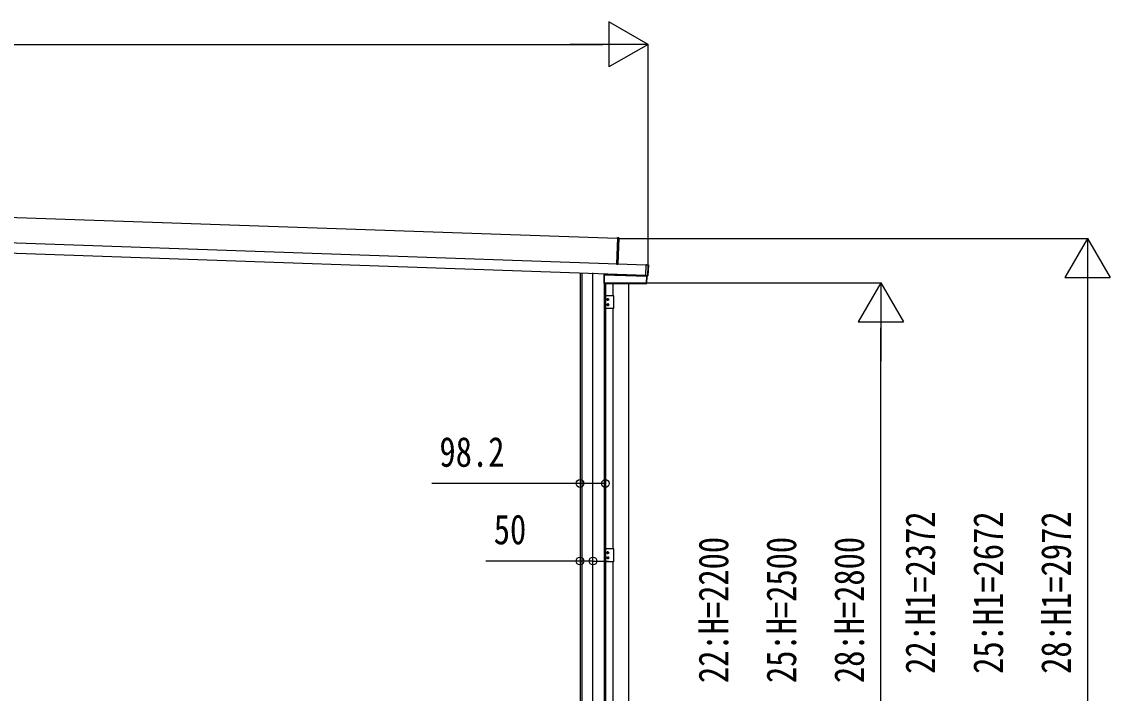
# Model space of a CAD drawing. Units: millimetres, scale not verified. Extents: x -14718 to 14718, y -10397 to 10401.
# Drawn here: x -380 to 3830, y -4100 to -1501 of the extents above; entities that cross this region are included whole.
import ezdxf
from ezdxf.enums import TextEntityAlignment as Align

# ---------------------------------------------------------------- set-up
doc = ezdxf.new("R2010")
doc.units = ezdxf.units.MM
doc.header["$LTSCALE"] = 50
for name, color, linetype in [('0-4_YKK_12', 2, 'Continuous'), ('0-5_YKK_A1', 4, 'Continuous'), ('0-6_YKK_D', 6, 'Continuous')]:
    doc.layers.add(name, color=color, linetype=linetype)
doc.styles.add('ＭＳ ゴシック', font='')
doc.styles.get('ＭＳ ゴシック').set_extended_font_data('MS Gothic')

msp = doc.modelspace()

# ---------------------------------------------------------------- linework, layer by layer
at = {"layer": '0-4_YKK_12'}
msp.add_line((1829.52, -5264.1), (1829.52, -2472.61), dxfattribs=at)
at = {"layer": '0-5_YKK_A1'}
for p, q in [((-2389.91, -2188.95), (1923.66, -2339.58)), ((2035.6, -2443.55), (-2959.06, -2269.13)), ((2034.2, -2483.53), (-2960.45, -2309.11)), ((1923.75, -2337.08), (1920.19, -2439.02)), ((1923.75, -2337.08), (1923.76, -2336.58)), ((1929.26, -2337.61), (1923.75, -2337.08)), ((1923.76, -2336.58), (1929.28, -2337.11)), ((1929.73, -2337.63), (1926.17, -2439.57)), ((1920.17, -2439.52), (1920.19, -2439.02)), ((1920.19, -2439.02), (1925.7, -2439.55)), ((1925.7, -2439.55), (1926.17, -2439.57)), ((1779.52, -2474.63), (1779.52, -4711.6)), ((1786.39, -2474.87), (1786.39, -5211.6)), ((1872.22, -2480.38), (1872.22, -2513.86)), ((1872.22, -2480.38), (1872.6, -2480.39)), ((1872.9, -2480.09), (1872.52, -2480.08)), ((1872.6, -2480.39), (1872.9, -2480.39)), ((1872.6, -2480.39), (1872.6, -2513.48)), ((1872.72, -2479.88), (1872.72, -2477.89)), ((1872.9, -2480.39), (1872.91, -2480.09)), ((1872.91, -2480.09), (2035.71, -2485.78)), ((1873.07, -2479.89), (1873.37, -2479.89)), ((1873.07, -2479.9), (1873.37, -2479.91)), ((1873.37, -2479.89), (1873.37, -2477.91)), ((2035.22, -2485.56), (1873.37, -2479.91)), ((2042.65, -2443.26), (2035.62, -2443.01)), ((2035.64, -2442.51), (2035.65, -2442.16)), ((2036.85, -2442.2), (2035.65, -2442.16)), ((2035.65, -2442.16), (2035.65, -2442.16)), ((2036.85, -2442.2), (2035.65, -2442.16)), ((2036.85, -2442.2), (2036.85, -2442.2)), ((2037.45, -2442.11), (2043.15, -2442.31)), ((2037.45, -2442.11), (2037.45, -2442.19)), ((2041.22, -2484.31), (2042.65, -2443.26)), ((2043.15, -2443.27), (2041.72, -2484.33)), ((2043.63, -2442.83), (2042.16, -2484.8)), ((2043.15, -2443.27), (2042.65, -2443.26)), ((2042.67, -2442.76), (2043.15, -2442.31)), ((2043.63, -2442.83), (2043.15, -2443.27)), ((1872.6, -2513.48), (1872.22, -2513.86)), ((1872.52, -2514.16), (1872.9, -2513.78)), ((1872.52, -2514.16), (2037.14, -2514.16)), ((1872.9, -2513.48), (1872.6, -2513.48)), ((1872.66, -2514.16), (1872.66, -5211.6)), ((1872.9, -2513.48), (1872.9, -2513.78)), ((1872.9, -2513.78), (2036.77, -2513.78)), ((1877.72, -2514.16), (1877.72, -4711.6)), ((1907.65, -2561.6), (1907.65, -2514.16)), ((1967.85, -4601.6), (1967.85, -2514.16)), ((2034.17, -2484.56), (2034.16, -2484.91)), ((2034.16, -2484.91), (2035.35, -2484.96)), ((2034.16, -2484.91), (2034.16, -2484.91)), ((2034.16, -2484.91), (2035.35, -2484.95)), ((2035.24, -2484.95), (2035.22, -2485.56)), ((2035.52, -2485.57), (2035.22, -2485.56)), ((2035.35, -2484.95), (2035.35, -2484.96)), ((2035.52, -2485.57), (2035.54, -2484.96)), ((2035.63, -2485.76), (2035.65, -2484.97)), ((2037.73, -2485.85), (2035.71, -2485.78)), ((2035.95, -2485.01), (2035.95, -2485.09)), ((2041.65, -2485.29), (2035.95, -2485.09)), ((2036.77, -2513.48), (2036.77, -2513.78)), ((2036.77, -2513.78), (2037.14, -2514.16)), ((2037.43, -2513.87), (2037.07, -2513.49)), ((2037.43, -2513.87), (2038.4, -2486.17)), ((2037.73, -2485.85), (2037.72, -2486.15)), ((2038.11, -2485.86), (2037.73, -2485.85)), ((2038.02, -2486.16), (2038.4, -2486.17)), ((2041.65, -2485.29), (2041.2, -2484.81)), ((2041.72, -2484.33), (2041.22, -2484.31)), ((2041.72, -2484.33), (2042.16, -2484.8)), ((1910.32, -2561.6), (1878.02, -2561.6)), ((1878.02, -2611.6), (1878.02, -2561.6)), ((1910.32, -2611.6), (1910.32, -2561.6)), ((1881.22, -2576.6), (1892.22, -2576.6)), ((1881.22, -2596.6), (1892.22, -2596.6)), ((1886.72, -2582.1), (1886.72, -2571.1)), ((1886.72, -2591.1), (1886.72, -2602.1)), ((1887.95, -2577.01), (1888.77, -2577.01)), ((1887.95, -2596.19), (1888.77, -2596.19)), ((1910.32, -2611.6), (1878.02, -2611.6)), ((1907.65, -3541.6), (1907.65, -2611.6)), ((1910.32, -3541.6), (1878.02, -3541.6)), ((1878.02, -3591.6), (1878.02, -3541.6)), ((1881.22, -3556.6), (1892.22, -3556.6)), ((1881.22, -3576.6), (1892.22, -3576.6)), ((1886.72, -3562.1), (1886.72, -3551.1)), ((1886.72, -3571.1), (1886.72, -3582.1)), ((1887.95, -3557.01), (1888.77, -3557.01)), ((1887.95, -3576.19), (1888.77, -3576.19)), ((1910.32, -3591.6), (1910.32, -3541.6)), ((1910.32, -3591.6), (1878.02, -3591.6)), ((1907.65, -4521.6), (1907.65, -3591.6))]:
    msp.add_line(p, q, dxfattribs=at)
for points in [[(1925.7, -2439.55), (1929.26, -2337.61), (1929.73, -2337.63)], [(1873.07, -2477.9), (1873.07, -2479.89), (1872.72, -2479.88)], [(2034.17, -2484.56), (2034.18, -2484.07), (2035.62, -2443.01), (2035.64, -2442.51)], [(2035.64, -2442.51), (2042.67, -2442.76), (2042.65, -2443.26)], [(2037.45, -2442.19), (2037.39, -2442.19), (2037.35, -2442.2)], [(2034.18, -2484.07), (2041.22, -2484.31), (2041.2, -2484.81), (2034.17, -2484.56)], [(2035.86, -2485), (2035.89, -2485), (2035.95, -2485.01)], [(2036.77, -2513.48), (2037.07, -2513.49), (2038.02, -2486.16), (2037.72, -2486.15)], [(1885.49, -2576.19), (1884.67, -2576.19), (1884.67, -2577.01), (1885.49, -2577.01)], [(1885.49, -2597.01), (1884.67, -2597.01), (1884.67, -2596.19), (1885.49, -2596.19)], [(1887.13, -2575.37), (1887.13, -2574.55), (1886.31, -2574.55), (1886.31, -2575.37)], [(1886.31, -2577.83), (1886.31, -2578.65), (1887.13, -2578.65), (1887.13, -2577.83)], [(1886.31, -2595.37), (1886.31, -2594.55), (1887.13, -2594.55), (1887.13, -2595.37)], [(1887.13, -2597.83), (1887.13, -2598.65), (1886.31, -2598.65), (1886.31, -2597.83)], [(1888.77, -2577.01), (1888.77, -2576.19), (1887.95, -2576.19)], [(1888.77, -2596.19), (1888.77, -2597.01), (1887.95, -2597.01)], [(1885.49, -3556.19), (1884.67, -3556.19), (1884.67, -3557.01), (1885.49, -3557.01)], [(1885.49, -3577.01), (1884.67, -3577.01), (1884.67, -3576.19), (1885.49, -3576.19)], [(1887.13, -3555.37), (1887.13, -3554.55), (1886.31, -3554.55), (1886.31, -3555.37)], [(1886.31, -3557.83), (1886.31, -3558.65), (1887.13, -3558.65), (1887.13, -3557.83)], [(1886.31, -3575.37), (1886.31, -3574.55), (1887.13, -3574.55), (1887.13, -3575.37)], [(1887.13, -3577.83), (1887.13, -3578.65), (1886.31, -3578.65), (1886.31, -3577.83)], [(1888.77, -3557.01), (1888.77, -3556.19), (1887.95, -3556.19)], [(1888.77, -3576.19), (1888.77, -3577.01), (1887.95, -3577.01)]]:
    msp.add_lwpolyline(points, dxfattribs=at)
msp.add_lwpolyline([(1872.9, -2513.48), (1872.9, -2480.39), (2037.72, -2486.15), (2036.77, -2513.48)], close=True, dxfattribs=at)
for centre in [(1886.72, -2576.6), (1886.72, -2596.6), (1886.72, -3556.6), (1886.72, -3576.6)]:
    msp.add_circle(centre, 3.5, dxfattribs=at)
for centre, radius, start, end in [((1927.22, -2337.29), 2.07, 351.06854, 4.93146), ((1929.23, -2337.61), 0.5, 358, 84.5), ((1872.9, -2480.39), 0.3, 88.05611, 180.04719), ((1872.9, -2480.39), 0.3, 88.19064, 179.87538), ((1872.9, -2480.39), 0.3, 90.16173, 180.04449), ((1872.9, -2480.25), 0.159, 86.02272, 89.97728), ((2037.09, -2438.2), 4.01, 266.55184, 273.90119), ((2042.65, -2443.26), 0.501, 358.24971, 87.75029), ((1872.91, -2513.48), 0.301, 180.24971, 269.75029), ((2035.34, -2488.66), 3.71, 81.82188, 89.76035), ((2035.72, -2485.58), 0.2, 178, 268), ((2036.77, -2513.48), 0.301, 270.23913, 357.76087), ((2037.72, -2486.15), 0.3, 357.94657, 87.94647), ((2041.22, -2484.31), 0.501, 268.24971, 357.75029), ((1885.49, -2575.37), 0.82, 270, 0), ((1885.49, -2577.83), 0.82, 0, 90), ((1885.49, -2595.37), 0.82, 270, 0), ((1885.49, -2597.83), 0.82, 0, 90), ((1887.95, -2575.37), 0.82, 180, 270), ((1887.95, -2577.83), 0.82, 90, 180), ((1887.95, -2595.37), 0.82, 180, 270), ((1887.95, -2597.83), 0.82, 90, 180), ((1885.49, -3555.37), 0.82, 270, 0), ((1885.49, -3557.83), 0.82, 0, 90), ((1885.49, -3575.37), 0.82, 270, 0), ((1885.49, -3577.83), 0.82, 0, 90), ((1887.95, -3555.37), 0.82, 180, 270), ((1887.95, -3557.83), 0.82, 90, 180), ((1887.95, -3575.37), 0.82, 180, 270), ((1887.95, -3577.83), 0.82, 90, 180)]:
    msp.add_arc(centre, radius, start, end, dxfattribs=at)
for centre, major_axis, ratio, start_param, end_param in [((1925.67, -2439.55), (-0.013, 0.504), 0.060033, 4.3753319, 4.7012916), ((1872.52, -2480.38), (-0.3, 0.01), 0.998133, 4.7490956, 6.3180268), ((1872.52, -2479.88), (-0.2, 0.007), 0.998133, 1.607503, 3.1764341), ((1872.6, -2479.89), (0, 0.5), 0.061125, 3.1027435, 3.1394501), ((1872.9, -2479.89), (0.007, 0.2), 0.854479, 3.1782993, 4.712389), ((1872.9, -2479.89), (0.47, -0.016), 0.425228, 4.7490956, 6.2831853), ((1872.9, -2479.89), (-0.011, 0.2), 0.151815, 3.0913179, 3.1280246), ((1872.87, -2479.89), (0.201, -0.007), 0.992577, 6.2831853, 6.3180268), ((1872.87, -2479.89), (-0.501, 0.017), 0.998133, 3.1415927, 3.1764341), ((2036.85, -2442.17), (0.6, -0.021), 0.061163, 4.712389, 6.2831853), ((2037.44, -2442.41), (-0.01, -0.3), 0.998135, 3.1415927, 3.9545103), ((2043.13, -2442.81), (0.367, 0.342), 0.99628, 5.4996506, 7.06672), ((1872.52, -2513.86), (0.213, 0.213), 0.99628, 2.358058, 3.9251274), ((2035.72, -2485.58), (0.5, -0.017), 0.4, 3.1415927, 4.712389), ((2035.35, -2484.99), (0.6, -0.021), 0.061163, 6.2831853, 7.8539816), ((2035.96, -2484.79), (-0.01, -0.3), 0.998135, 5.4691958, 6.2831853), ((2037.13, -2513.86), (-0.209, 0.217), 0.996405, 2.3754474, 3.9077379), ((2038.1, -2486.16), (0.3, -0.01), 0.998135, 0, 1.5707963), ((2041.66, -2484.79), (0.342, -0.367), 0.99628, 5.4996506, 7.06672)]:
    msp.add_ellipse(centre, major_axis=major_axis, ratio=ratio, start_param=start_param, end_param=end_param, dxfattribs=at)
at = {"layer": '0-6_YKK_D'}
for p, q in [((2042.58, -1588.84), (1891.02, -1501.34)), ((1891.02, -1501.34), (1891.02, -1676.34)), ((-2792.43, -1588.84), (1867.58, -1588.84)), ((2042.58, -1588.84), (1739.47, -1588.84)), ((2042.58, -1588.84), (1891.02, -1676.34)), ((2042.58, -2443.28), (2042.58, -1587.84)), ((1929.17, -2339.68), (3743.58, -2339.68)), ((3742.58, -2339.68), (3655.08, -2491.24)), ((3742.58, -2339.68), (3830.08, -2491.24)), ((3742.58, -2339.68), (3742.58, -2642.79)), ((2035.72, -2511.6), (2943.58, -2511.6)), ((2942.58, -2511.6), (2855.08, -2663.15)), ((2942.58, -2511.6), (3030.08, -2663.15)), ((2942.58, -2511.6), (2942.58, -2814.71)), ((3655.08, -2491.24), (3830.08, -2491.24)), ((3742.58, -2514.68), (3742.58, -4536.6)), ((2855.08, -2663.15), (3030.08, -2663.15)), ((2942.58, -4536.6), (2942.58, -2686.6)), ((1779.52, -3588.59), (1415.72, -3588.59)), ((1829.52, -3588.59), (1779.52, -3588.59)), ((1829.52, -3588.59), (1889.02, -3588.59))]:
    msp.add_line(p, q, dxfattribs=at)
msp.add_lwpolyline([(1877.72, -3288.59), (1779.52, -3288.59), (1205.72, -3288.59)], dxfattribs=at)
for centre in [(1779.52, -3288.59), (1877.72, -3288.59), (1779.52, -3588.59), (1829.52, -3588.59)]:
    msp.add_circle(centre, 14.88, dxfattribs=at)

# ---------------------------------------------------------------- texts
at = {"layer": '0-6_YKK_D', "style": 'ＭＳ ゴシック', "width": 0.8}
for s, p in [('98.2', (1235.72, -3258.59)), ('50', (1445.72, -3558.59))]:
    msp.add_text(s, height=115.5, dxfattribs=at).set_placement(p, align=Align.BOTTOM_LEFT)
for s, p in [('22:H1=2372', (3187.58, -4025.44)), ('25:H1=2672', (3450.08, -4025.44)), ('28:H1=2972', (3712.58, -4025.44)), ('22:H=2200', (2387.58, -4061)), ('25:H=2500', (2650.08, -4061)), ('28:H=2800', (2912.58, -4061))]:
    msp.add_text(s, height=115.5, rotation=90, dxfattribs=at).set_placement(p, align=Align.BOTTOM_LEFT)

doc.saveas('drawing.dxf')
